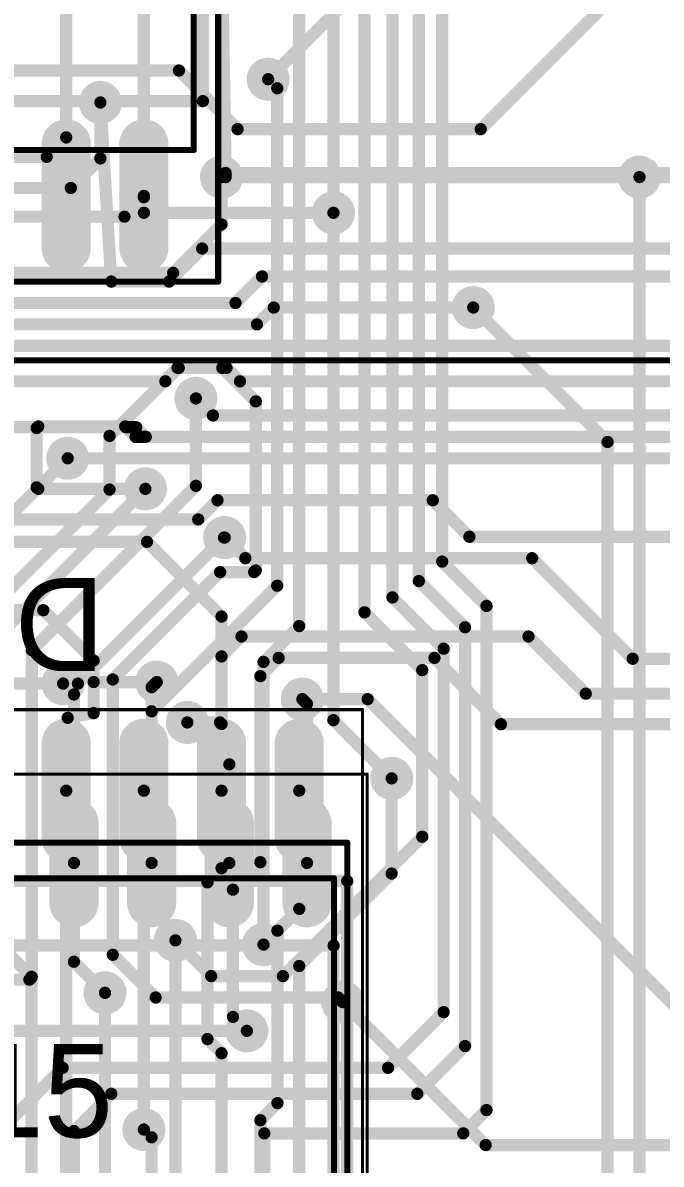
# Model space of a CAD drawing. Header units: millimetres. Extents: x 242 to 402, y 147 to 267.
# Drawn here: x 289.49 to 299.92, y 203.27 to 221.93 of the extents above; entities that cross this region are included whole.
import ezdxf

# ---------------------------------------------------------------- set-up
doc = ezdxf.new("R2010")
doc.units = ezdxf.units.MM
for name, color, linetype in [('BottomLayer', 5, 'Continuous'), ('BottomOverlay', 54, 'Continuous'), ('BottomPaste', 16, 'Continuous'), ('BottomSolder', 6, 'Continuous'), ('Mechanical1', 6, 'Continuous'), ('Mechanical13', 56, 'Continuous'), ('Mechanical15', 56, 'Continuous'), ('MultiLayer', 9, 'Continuous'), ('TopLayer', 1, 'Continuous'), ('TopOverlay', 2, 'Continuous'), ('TopPaste', 8, 'Continuous'), ('TopSolder', 216, 'Continuous'), ('ViaHoleLayer', 16, 'Continuous')]:
    doc.layers.add(name, color=color, linetype=linetype)

msp = doc.modelspace()

# ---------------------------------------------------------------- linework, layer by layer
at = {"layer": 'BottomLayer'}
for points, const_width in [([(293.497, 221.005), (298.382, 225.89)], 0.2), ([(296.972, 220.188), (300.761, 223.977)], 0.2), ([(288.229, 221.147), (292.038, 221.147)], 0.2), ([(292.038, 221.147), (292.997, 220.188)], 0.2), ([(290.754, 220.624), (290.932, 217.697)], 0.2), ([(290.195, 218.247), (290.195, 219.947)], 0.6), ([(291.465, 218.247), (291.465, 219.947)], 0.6), ([(292.997, 220.188), (296.972, 220.188)], 0.2), ([(292.735, 219.405), (299.568, 219.405)], 0.2), ([(292.802, 219.472), (312.817, 219.472)], 0.2), ([(299.568, 219.405), (308.381, 219.405)], 0.2), ([(291.465, 218.821), (291.465, 219.097)], 0.2), ([(291.465, 218.821), (294.564, 218.821)], 0.2), ([(291.878, 217.697), (292.418, 218.237)], 0.2), ([(292.418, 218.237), (310.921, 218.237)], 0.2), ([(290.932, 217.697), (291.878, 217.697)], 0.2), ([(292.964, 217.347), (293.397, 217.78)], 0.2), ([(293.397, 217.78), (303.733, 217.78)], 0.2), ([(288.597, 217.347), (292.964, 217.347)], 0.2), ([(293.314, 216.997), (293.589, 217.272)], 0.2), ([(293.589, 217.272), (296.85, 217.272)], 0.2), ([(288.247, 216.997), (293.314, 216.997)], 0.2), ([(286.387, 216.647), (302.709, 216.647)], 0.2), ([(291.816, 216.066), (292.036, 216.286)], 0.2), ([(292.036, 216.286), (292.816, 216.286)], 0.2), ([(292.816, 216.286), (293.036, 216.066)], 0.2), ([(285.623, 216.066), (291.816, 216.066)], 0.2), ([(293.036, 216.066), (304.632, 216.066)], 0.2), ([(292.316, 215.786), (292.594, 215.508)], 0.2), ([(292.594, 215.508), (303.084, 215.508)], 0.2), ([(286.018, 215.316), (289.726, 215.316)], 0.2), ([(289.712, 215.303), (289.726, 215.316)], 0.2), ([(289.712, 214.333), (289.712, 215.303)], 0.2), ([(289.726, 215.316), (289.738, 215.328)], 0.2), ([(289.726, 215.316), (291.171, 215.316)], 0.2), ([(289.738, 215.328), (291.159, 215.328)], 0.2), ([(291.159, 215.328), (291.171, 215.316)], 0.2), ([(291.171, 215.316), (291.329, 215.158)], 0.2), ([(291.171, 215.316), (291.338, 215.316)], 0.2), ([(291.338, 215.316), (291.496, 215.158)], 0.2), ([(291.329, 215.158), (291.496, 215.158)], 0.2), ([(291.496, 215.158), (301.783, 215.158)], 0.2), ([(290.22, 214.808), (300.822, 214.808)], 0.2), ([(289.712, 214.333), (289.738, 214.308)], 0.2), ([(289.738, 214.308), (291.49, 214.308)], 0.2), ([(292.354, 213.808), (292.668, 214.122)], 0.2), ([(292.668, 214.122), (296.189, 214.122)], 0.2), ([(296.189, 214.122), (296.787, 213.525)], 0.2), ([(286.077, 213.808), (292.354, 213.808)], 0.2), ([(285.252, 213.441), (291.516, 213.441)], 0.2), ([(291.516, 213.441), (292.735, 212.221)], 0.2), ([(292.786, 213.512), (293.124, 213.175)], 0.2), ([(296.787, 213.525), (300.775, 213.525)], 0.2), ([(293.124, 213.175), (297.813, 213.175)], 0.2), ([(297.813, 213.175), (299.456, 211.531)], 0.2), ([(284.473, 212.325), (289.82, 212.325)], 0.2), ([(289.82, 212.325), (290.644, 211.501)], 0.2), ([(292.735, 211.569), (292.735, 212.221)], 0.2), ([(292.735, 211.569), (293.061, 211.895)], 0.2), ([(293.061, 211.895), (297.753, 211.895)], 0.2), ([(297.753, 211.895), (298.689, 210.96)], 0.2), ([(290.644, 211.15), (290.644, 211.501)], 0.2), ([(292.735, 210.464), (292.735, 211.569)], 0.2), ([(293.37, 211.247), (293.668, 211.545)], 0.2), ([(293.668, 211.545), (296.216, 211.545)], 0.2), ([(296.216, 211.545), (297.302, 210.46)], 0.2), ([(299.456, 211.531), (303.352, 211.531)], 0.2), ([(288.29, 211.125), (290.144, 211.125)], 0.2), ([(290.644, 211.15), (291.676, 211.15)], 0.2), ([(290.644, 210.642), (290.644, 211.15)], 0.2), ([(293.37, 208.205), (293.37, 211.247)], 0.2), ([(298.689, 210.96), (302.666, 210.96)], 0.2), ([(294.056, 210.871), (295.123, 210.871)], 0.2), ([(295.123, 210.871), (301.473, 204.521)], 0.2), ([(290.195, 209.374), (290.22, 210.565)], 0.2), ([(290.22, 210.565), (290.644, 210.642)], 0.2), ([(292.176, 210.49), (292.71, 210.49)], 0.2), ([(292.71, 210.49), (292.735, 210.464)], 0.2), ([(292.735, 209.374), (292.735, 210.464)], 0.2), ([(297.302, 210.46), (302.908, 210.46)], 0.2), ([(290.195, 208.599), (290.195, 210.149)], 0.6), ([(291.465, 208.599), (291.465, 210.149)], 0.6), ([(292.735, 208.599), (292.735, 210.149)], 0.6), ([(294.005, 208.599), (294.005, 210.149)], 0.6), ([(295.516, 208.019), (295.516, 209.575)], 0.2), ([(290.195, 200.074), (290.195, 209.374)], 0.2), ([(291.465, 203.835), (291.465, 209.374)], 0.2), ([(292.735, 208.106), (292.735, 209.374)], 0.2), ([(294.005, 207.442), (294.005, 209.374)], 0.2), ([(292.921, 207.756), (293.37, 208.205)], 0.2), ([(292.505, 207.876), (292.735, 208.106)], 0.2), ([(294.005, 206.508), (295.516, 208.019)], 0.2), ([(292.505, 205.313), (292.505, 207.876)], 0.2), ([(292.921, 205.676), (292.921, 207.756)], 0.2), ([(293.649, 207.086), (294.005, 207.442)], 0.2), ([(293.421, 206.858), (293.649, 207.086)], 0.2), ([(293.649, 204.267), (293.649, 207.086)], 0.2), ([(289.128, 206.832), (289.628, 206.332)], 0.2), ([(291.981, 202.751), (291.981, 206.927)], 0.2), ([(294.005, 200.074), (294.005, 206.508)], 0.2), ([(289.628, 195.91), (289.628, 206.332)], 0.2), ([(290.83, 198.183), (290.83, 206.07)], 0.2), ([(294.716, 205.918), (297.053, 203.581)], 0.2), ([(292.921, 205.676), (293.149, 205.448)], 0.2), ([(292.505, 205.313), (292.735, 205.083)], 0.2), ([(292.735, 200.074), (292.735, 205.083)], 0.2), ([(293.37, 203.987), (293.649, 204.267)], 0.2), ([(293.37, 198.018), (293.37, 203.987)], 0.2), ([(297.053, 203.581), (360.363, 203.581)], 0.2)]:
    msp.add_lwpolyline(points, dxfattribs=dict(at, const_width=const_width))
for points, const_width in [([(291.988, 221.147, 1), (292.088, 221.147, 1)], 0.1), ([(291.988, 221.147, 1), (292.088, 221.147, 1)], 0.1), ([(293.372, 221.005, 1), (293.622, 221.005, 1)], 0.25), ([(293.447, 221.005, 1), (293.547, 221.005, 1)], 0.1), ([(290.629, 220.624, 1), (290.879, 220.624, 1)], 0.25), ([(290.704, 220.624, 1), (290.804, 220.624, 1)], 0.1), ([(290.045, 219.947, 1), (290.345, 219.947, 1)], 0.3), ([(291.315, 219.947, 1), (291.615, 219.947, 1)], 0.3), ([(292.947, 220.188, 1), (293.047, 220.188, 1)], 0.1), ([(292.947, 220.188, 1), (293.047, 220.188, 1)], 0.1), ([(296.922, 220.188, 1), (297.022, 220.188, 1)], 0.1), ([(296.922, 220.188, 1), (297.022, 220.188, 1)], 0.1), ([(292.61, 219.405, 1), (292.86, 219.405, 1)], 0.25), ([(299.443, 219.405, 1), (299.693, 219.405, 1)], 0.25), ([(292.685, 219.405, 1), (292.785, 219.405, 1)], 0.1), ([(292.752, 219.472, 1), (292.852, 219.472, 1)], 0.1), ([(299.518, 219.405, 1), (299.618, 219.405, 1)], 0.1), ([(299.518, 219.405, 1), (299.618, 219.405, 1)], 0.1), ([(291.415, 219.097, 1), (291.515, 219.097, 1)], 0.1), ([(294.439, 218.821, 1), (294.689, 218.821, 1)], 0.25), ([(291.415, 218.821, 1), (291.515, 218.821, 1)], 0.1), ([(291.415, 218.821, 1), (291.515, 218.821, 1)], 0.1), ([(294.514, 218.821, 1), (294.614, 218.821, 1)], 0.1), ([(290.045, 218.247, 1), (290.345, 218.247, 1)], 0.3), ([(291.315, 218.247, 1), (291.615, 218.247, 1)], 0.3), ([(292.368, 218.237, 1), (292.467, 218.237, 1)], 0.1), ([(292.368, 218.237, 1), (292.467, 218.237, 1)], 0.1), ([(290.882, 217.697, 1), (290.982, 217.697, 1)], 0.1), ([(290.882, 217.697, 1), (290.982, 217.697, 1)], 0.1), ([(291.828, 217.697, 1), (291.928, 217.697, 1)], 0.1), ([(291.828, 217.697, 1), (291.928, 217.697, 1)], 0.1), ([(293.347, 217.78, 1), (293.447, 217.78, 1)], 0.1), ([(293.347, 217.78, 1), (293.447, 217.78, 1)], 0.1), ([(292.914, 217.347, 1), (293.014, 217.347, 1)], 0.1), ([(292.914, 217.347, 1), (293.014, 217.347, 1)], 0.1), ([(293.539, 217.272, 1), (293.639, 217.272, 1)], 0.1), ([(293.539, 217.272, 1), (293.639, 217.272, 1)], 0.1), ([(296.725, 217.272, 1), (296.975, 217.272, 1)], 0.25), ([(296.8, 217.272, 1), (296.9, 217.272, 1)], 0.1), ([(293.264, 216.997, 1), (293.364, 216.997, 1)], 0.1), ([(293.264, 216.997, 1), (293.364, 216.997, 1)], 0.1), ([(291.986, 216.286, 1), (292.086, 216.286, 1)], 0.1), ([(291.986, 216.286, 1), (292.086, 216.286, 1)], 0.1), ([(292.766, 216.286, 1), (292.866, 216.286, 1)], 0.1), ([(292.766, 216.286, 1), (292.866, 216.286, 1)], 0.1), ([(291.766, 216.066, 1), (291.866, 216.066, 1)], 0.1), ([(291.766, 216.066, 1), (291.866, 216.066, 1)], 0.1), ([(292.986, 216.066, 1), (293.086, 216.066, 1)], 0.1), ([(292.986, 216.066, 1), (293.086, 216.066, 1)], 0.1), ([(292.191, 215.786, 1), (292.441, 215.786, 1)], 0.25), ([(292.266, 215.786, 1), (292.366, 215.786, 1)], 0.1), ([(292.544, 215.508, 1), (292.644, 215.508, 1)], 0.1), ([(292.544, 215.508, 1), (292.644, 215.508, 1)], 0.1), ([(289.662, 215.303, 1), (289.762, 215.303, 1)], 0.1), ([(289.662, 215.303, 1), (289.762, 215.303, 1)], 0.1), ([(289.676, 215.316, 1), (289.776, 215.316, 1)], 0.1), ([(289.676, 215.316, 1), (289.776, 215.316, 1)], 0.1), ([(289.676, 215.316, 1), (289.776, 215.316, 1)], 0.1), ([(289.676, 215.316, 1), (289.776, 215.316, 1)], 0.1), ([(289.688, 215.328, 1), (289.788, 215.328, 1)], 0.1), ([(289.688, 215.328, 1), (289.788, 215.328, 1)], 0.1), ([(291.109, 215.328, 1), (291.209, 215.328, 1)], 0.1), ([(291.109, 215.328, 1), (291.209, 215.328, 1)], 0.1), ([(291.121, 215.316, 1), (291.221, 215.316, 1)], 0.1), ([(291.121, 215.316, 1), (291.221, 215.316, 1)], 0.1), ([(291.121, 215.316, 1), (291.221, 215.316, 1)], 0.1), ([(291.121, 215.316, 1), (291.221, 215.316, 1)], 0.1), ([(291.288, 215.316, 1), (291.388, 215.316, 1)], 0.1), ([(291.288, 215.316, 1), (291.388, 215.316, 1)], 0.1), ([(291.279, 215.158, 1), (291.379, 215.158, 1)], 0.1), ([(291.279, 215.158, 1), (291.379, 215.158, 1)], 0.1), ([(291.446, 215.158, 1), (291.546, 215.158, 1)], 0.1), ([(291.446, 215.158, 1), (291.546, 215.158, 1)], 0.1), ([(291.446, 215.158, 1), (291.546, 215.158, 1)], 0.1), ([(290.095, 214.808, 1), (290.345, 214.808, 1)], 0.25), ([(290.17, 214.808, 1), (290.27, 214.808, 1)], 0.1), ([(289.662, 214.333, 1), (289.762, 214.333, 1)], 0.1), ([(289.662, 214.333, 1), (289.762, 214.333, 1)], 0.1), ([(289.688, 214.308, 1), (289.788, 214.308, 1)], 0.1), ([(289.688, 214.308, 1), (289.788, 214.308, 1)], 0.1), ([(291.365, 214.308, 1), (291.615, 214.308, 1)], 0.25), ([(291.44, 214.308, 1), (291.54, 214.308, 1)], 0.1), ([(292.618, 214.122, 1), (292.718, 214.122, 1)], 0.1), ([(292.618, 214.122, 1), (292.718, 214.122, 1)], 0.1), ([(296.139, 214.122, 1), (296.239, 214.122, 1)], 0.1), ([(296.139, 214.122, 1), (296.239, 214.122, 1)], 0.1), ([(292.304, 213.808, 1), (292.404, 213.808, 1)], 0.1), ([(292.304, 213.808, 1), (292.404, 213.808, 1)], 0.1), ([(292.661, 213.512, 1), (292.911, 213.512, 1)], 0.25), ([(291.466, 213.441, 1), (291.566, 213.441, 1)], 0.1), ([(291.466, 213.441, 1), (291.566, 213.441, 1)], 0.1), ([(292.736, 213.512, 1), (292.836, 213.512, 1)], 0.1), ([(296.737, 213.525, 1), (296.837, 213.525, 1)], 0.1), ([(296.737, 213.525, 1), (296.837, 213.525, 1)], 0.1), ([(293.074, 213.175, 1), (293.174, 213.175, 1)], 0.1), ([(293.074, 213.175, 1), (293.174, 213.175, 1)], 0.1), ([(297.763, 213.175, 1), (297.863, 213.175, 1)], 0.1), ([(297.763, 213.175, 1), (297.863, 213.175, 1)], 0.1), ([(289.77, 212.325, 1), (289.87, 212.325, 1)], 0.1), ([(289.77, 212.325, 1), (289.87, 212.325, 1)], 0.1), ([(292.685, 212.221, 1), (292.785, 212.221, 1)], 0.1), ([(292.685, 212.221, 1), (292.785, 212.221, 1)], 0.1), ([(293.011, 211.895, 1), (293.111, 211.895, 1)], 0.1), ([(293.011, 211.895, 1), (293.111, 211.895, 1)], 0.1), ([(297.703, 211.895, 1), (297.803, 211.895, 1)], 0.1), ([(297.703, 211.895, 1), (297.803, 211.895, 1)], 0.1), ([(290.594, 211.501, 1), (290.694, 211.501, 1)], 0.1), ([(290.594, 211.501, 1), (290.694, 211.501, 1)], 0.1), ([(292.685, 211.569, 1), (292.785, 211.569, 1)], 0.1), ([(292.685, 211.569, 1), (292.785, 211.569, 1)], 0.1), ([(292.685, 211.569, 1), (292.785, 211.569, 1)], 0.1), ([(293.618, 211.545, 1), (293.718, 211.545, 1)], 0.1), ([(293.618, 211.545, 1), (293.718, 211.545, 1)], 0.1), ([(296.166, 211.545, 1), (296.266, 211.545, 1)], 0.1), ([(296.166, 211.545, 1), (296.266, 211.545, 1)], 0.1), ([(299.406, 211.531, 1), (299.506, 211.531, 1)], 0.1), ([(299.406, 211.531, 1), (299.506, 211.531, 1)], 0.1), ([(291.551, 211.15, 1), (291.801, 211.15, 1)], 0.25), ([(290.019, 211.125, 1), (290.269, 211.125, 1)], 0.25), ([(290.094, 211.125, 1), (290.194, 211.125, 1)], 0.1), ([(290.594, 211.15, 1), (290.694, 211.15, 1)], 0.1), ([(290.594, 211.15, 1), (290.694, 211.15, 1)], 0.1), ([(290.594, 211.15, 1), (290.694, 211.15, 1)], 0.1), ([(291.626, 211.15, 1), (291.726, 211.15, 1)], 0.1), ([(293.32, 211.247, 1), (293.42, 211.247, 1)], 0.1), ([(293.32, 211.247, 1), (293.42, 211.247, 1)], 0.1), ([(293.931, 210.871, 1), (294.181, 210.871, 1)], 0.25), ([(298.639, 210.96, 1), (298.739, 210.96, 1)], 0.1), ([(298.639, 210.96, 1), (298.739, 210.96, 1)], 0.1), ([(294.006, 210.871, 1), (294.106, 210.871, 1)], 0.1), ([(295.073, 210.871, 1), (295.173, 210.871, 1)], 0.1), ([(295.073, 210.871, 1), (295.173, 210.871, 1)], 0.1), ([(290.17, 210.565, 1), (290.27, 210.565, 1)], 0.1), ([(290.17, 210.565, 1), (290.27, 210.565, 1)], 0.1), ([(290.594, 210.642, 1), (290.694, 210.642, 1)], 0.1), ([(290.594, 210.642, 1), (290.694, 210.642, 1)], 0.1), ([(292.051, 210.49, 1), (292.301, 210.49, 1)], 0.25), ([(292.126, 210.49, 1), (292.226, 210.49, 1)], 0.1), ([(292.66, 210.49, 1), (292.76, 210.49, 1)], 0.1), ([(292.66, 210.49, 1), (292.76, 210.49, 1)], 0.1), ([(292.685, 210.464, 1), (292.785, 210.464, 1)], 0.1), ([(292.685, 210.464, 1), (292.785, 210.464, 1)], 0.1), ([(292.685, 210.464, 1), (292.785, 210.464, 1)], 0.1), ([(297.252, 210.46, 1), (297.352, 210.46, 1)], 0.1), ([(297.252, 210.46, 1), (297.352, 210.46, 1)], 0.1), ([(290.045, 210.149, 1), (290.345, 210.149, 1)], 0.3), ([(291.315, 210.149, 1), (291.615, 210.149, 1)], 0.3), ([(292.585, 210.149, 1), (292.885, 210.149, 1)], 0.3), ([(293.855, 210.149, 1), (294.155, 210.149, 1)], 0.3), ([(295.391, 209.575, 1), (295.641, 209.575, 1)], 0.25), ([(295.466, 209.575, 1), (295.566, 209.575, 1)], 0.1), ([(290.145, 209.374, 1), (290.245, 209.374, 1)], 0.1), ([(290.145, 209.374, 1), (290.245, 209.374, 1)], 0.1), ([(291.415, 209.374, 1), (291.515, 209.374, 1)], 0.1), ([(292.685, 209.374, 1), (292.785, 209.374, 1)], 0.1), ([(292.685, 209.374, 1), (292.785, 209.374, 1)], 0.1), ([(293.955, 209.374, 1), (294.055, 209.374, 1)], 0.1), ([(290.045, 208.599, 1), (290.345, 208.599, 1)], 0.3), ([(291.315, 208.599, 1), (291.615, 208.599, 1)], 0.3), ([(292.585, 208.599, 1), (292.885, 208.599, 1)], 0.3), ([(293.855, 208.599, 1), (294.155, 208.599, 1)], 0.3), ([(293.32, 208.205, 1), (293.42, 208.205, 1)], 0.1), ([(293.32, 208.205, 1), (293.42, 208.205, 1)], 0.1), ([(292.685, 208.106, 1), (292.785, 208.106, 1)], 0.1), ([(292.685, 208.106, 1), (292.785, 208.106, 1)], 0.1), ([(295.466, 208.019, 1), (295.566, 208.019, 1)], 0.1), ([(295.466, 208.019, 1), (295.566, 208.019, 1)], 0.1), ([(292.455, 207.876, 1), (292.555, 207.876, 1)], 0.1), ([(292.455, 207.876, 1), (292.555, 207.876, 1)], 0.1), ([(292.871, 207.756, 1), (292.971, 207.756, 1)], 0.1), ([(292.871, 207.756, 1), (292.971, 207.756, 1)], 0.1), ([(293.955, 207.442, 1), (294.055, 207.442, 1)], 0.1), ([(293.955, 207.442, 1), (294.055, 207.442, 1)], 0.1), ([(291.856, 206.927, 1), (292.106, 206.927, 1)], 0.25), ([(293.296, 206.858, 1), (293.546, 206.858, 1)], 0.25), ([(293.599, 207.086, 1), (293.699, 207.086, 1)], 0.1), ([(293.599, 207.086, 1), (293.699, 207.086, 1)], 0.1), ([(293.599, 207.086, 1), (293.699, 207.086, 1)], 0.1), ([(291.931, 206.927, 1), (292.031, 206.927, 1)], 0.1), ([(293.371, 206.858, 1), (293.471, 206.858, 1)], 0.1), ([(293.955, 206.508, 1), (294.055, 206.508, 1)], 0.1), ([(293.955, 206.508, 1), (294.055, 206.508, 1)], 0.1), ([(289.578, 206.332, 1), (289.678, 206.332, 1)], 0.1), ([(289.578, 206.332, 1), (289.678, 206.332, 1)], 0.1), ([(290.705, 206.07, 1), (290.955, 206.07, 1)], 0.25), ([(290.78, 206.07, 1), (290.88, 206.07, 1)], 0.1), ([(294.591, 205.918, 1), (294.841, 205.918, 1)], 0.25), ([(294.666, 205.918, 1), (294.766, 205.918, 1)], 0.1), ([(292.871, 205.676, 1), (292.971, 205.676, 1)], 0.1), ([(292.871, 205.676, 1), (292.971, 205.676, 1)], 0.1), ([(293.024, 205.448, 1), (293.274, 205.448, 1)], 0.25), ([(293.099, 205.448, 1), (293.199, 205.448, 1)], 0.1), ([(292.455, 205.313, 1), (292.555, 205.313, 1)], 0.1), ([(292.455, 205.313, 1), (292.555, 205.313, 1)], 0.1), ([(292.685, 205.083, 1), (292.785, 205.083, 1)], 0.1), ([(292.685, 205.083, 1), (292.785, 205.083, 1)], 0.1), ([(293.599, 204.267, 1), (293.699, 204.267, 1)], 0.1), ([(293.599, 204.267, 1), (293.699, 204.267, 1)], 0.1), ([(291.34, 203.835, 1), (291.59, 203.835, 1)], 0.25), ([(291.415, 203.835, 1), (291.515, 203.835, 1)], 0.1), ([(293.32, 203.987, 1), (293.42, 203.987, 1)], 0.1), ([(293.32, 203.987, 1), (293.42, 203.987, 1)], 0.1), ([(297.003, 203.581, 1), (297.103, 203.581, 1)], 0.1), ([(297.003, 203.581, 1), (297.103, 203.581, 1)], 0.1)]:
    msp.add_lwpolyline(points, format="xyb", close=True, dxfattribs=dict(at, const_width=const_width))
at = {"layer": 'BottomOverlay', "const_width": 0.2}
for points in [[(292.43, 220.647), (292.43, 226.647)], [(276.53, 220.647), (292.43, 220.647)], [(281.79, 207.899), (294.79, 207.899)], [(294.79, 201.549), (294.79, 207.899)]]:
    msp.add_lwpolyline(points, dxfattribs=at)
at = {"layer": 'BottomOverlay', "const_width": 0.1}
for points in [[(292.38, 220.647, 1), (292.48, 220.647, 1)], [(292.38, 220.647, 1), (292.48, 220.647, 1)], [(294.74, 207.899, 1), (294.84, 207.899, 1)], [(294.74, 207.899, 1), (294.84, 207.899, 1)]]:
    msp.add_lwpolyline(points, format="xyb", close=True, dxfattribs=at)
at = {"layer": 'BottomPaste', "const_width": 0.6}
for points in [[(290.195, 218.247), (290.195, 219.947)], [(291.465, 218.247), (291.465, 219.947)], [(290.195, 208.599), (290.195, 210.149)], [(291.465, 208.599), (291.465, 210.149)], [(292.735, 208.599), (292.735, 210.149)], [(294.005, 208.599), (294.005, 210.149)]]:
    msp.add_lwpolyline(points, dxfattribs=at)
at = {"layer": 'BottomPaste', "const_width": 0.3}
for points in [[(290.045, 219.947, 1), (290.345, 219.947, 1)], [(291.315, 219.947, 1), (291.615, 219.947, 1)], [(290.045, 218.247, 1), (290.345, 218.247, 1)], [(291.315, 218.247, 1), (291.615, 218.247, 1)], [(290.045, 210.149, 1), (290.345, 210.149, 1)], [(291.315, 210.149, 1), (291.615, 210.149, 1)], [(292.585, 210.149, 1), (292.885, 210.149, 1)], [(293.855, 210.149, 1), (294.155, 210.149, 1)], [(290.045, 208.599, 1), (290.345, 208.599, 1)], [(291.315, 208.599, 1), (291.615, 208.599, 1)], [(292.585, 208.599, 1), (292.885, 208.599, 1)], [(293.855, 208.599, 1), (294.155, 208.599, 1)]]:
    msp.add_lwpolyline(points, format="xyb", close=True, dxfattribs=at)
at = {"layer": 'BottomSolder'}
for points, const_width in [([(293.321, 221.005, 1), (293.673, 221.005, 1)], 0.352), ([(290.578, 220.624, 1), (290.93, 220.624, 1)], 0.352), ([(289.994, 219.947, 1), (290.396, 219.947, 1)], 0.402), ([(291.264, 219.947, 1), (291.666, 219.947, 1)], 0.402), ([(292.559, 219.405, 1), (292.911, 219.405, 1)], 0.352), ([(299.392, 219.405, 1), (299.743, 219.405, 1)], 0.352), ([(294.388, 218.821, 1), (294.74, 218.821, 1)], 0.352), ([(289.994, 218.247, 1), (290.396, 218.247, 1)], 0.402), ([(291.264, 218.247, 1), (291.666, 218.247, 1)], 0.402), ([(296.674, 217.272, 1), (297.026, 217.272, 1)], 0.352), ([(292.14, 215.786, 1), (292.492, 215.786, 1)], 0.352), ([(290.045, 214.808, 1), (290.396, 214.808, 1)], 0.352), ([(291.315, 214.308, 1), (291.666, 214.308, 1)], 0.352), ([(292.61, 213.512, 1), (292.962, 213.512, 1)], 0.352), ([(289.968, 211.125, 1), (290.32, 211.125, 1)], 0.352), ([(291.5, 211.15, 1), (291.852, 211.15, 1)], 0.352), ([(293.88, 210.871, 1), (294.232, 210.871, 1)], 0.352), ([(292, 210.49, 1), (292.352, 210.49, 1)], 0.352), ([(289.994, 210.149, 1), (290.396, 210.149, 1)], 0.402), ([(291.264, 210.149, 1), (291.666, 210.149, 1)], 0.402), ([(292.534, 210.149, 1), (292.936, 210.149, 1)], 0.402), ([(293.804, 210.149, 1), (294.206, 210.149, 1)], 0.402), ([(295.341, 209.575, 1), (295.692, 209.575, 1)], 0.352), ([(289.994, 208.599, 1), (290.396, 208.599, 1)], 0.402), ([(291.264, 208.599, 1), (291.666, 208.599, 1)], 0.402), ([(292.534, 208.599, 1), (292.936, 208.599, 1)], 0.402), ([(293.804, 208.599, 1), (294.206, 208.599, 1)], 0.402), ([(291.805, 206.927, 1), (292.157, 206.927, 1)], 0.352), ([(293.245, 206.858, 1), (293.597, 206.858, 1)], 0.352), ([(290.654, 206.07, 1), (291.006, 206.07, 1)], 0.352), ([(294.54, 205.918, 1), (294.892, 205.918, 1)], 0.352), ([(292.973, 205.448, 1), (293.324, 205.448, 1)], 0.352), ([(291.289, 203.835, 1), (291.641, 203.835, 1)], 0.352)]:
    msp.add_lwpolyline(points, format="xyb", close=True, dxfattribs=dict(at, const_width=const_width))
at = {"layer": 'BottomSolder', "const_width": 0.803}
for points in [[(290.195, 218.247), (290.195, 219.947)], [(291.465, 218.247), (291.465, 219.947)], [(290.195, 208.599), (290.195, 210.149)], [(291.465, 208.599), (291.465, 210.149)], [(292.735, 208.599), (292.735, 210.149)], [(294.005, 208.599), (294.005, 210.149)]]:
    msp.add_lwpolyline(points, dxfattribs=at)
at = {"layer": 'Mechanical1', "const_width": 0.1}
msp.add_lwpolyline([(272.923, 216.408), (352.933, 216.408)], dxfattribs=at)
at = {"layer": 'Mechanical13', "const_width": 0.1}
for points in [[(292.28, 219.847), (292.28, 227.447)], [(276.68, 219.847), (292.28, 219.847)], [(281.79, 208.524), (294.79, 208.524)], [(294.79, 200.924), (294.79, 208.524)], [(282.262, 207.943), (294.572, 207.943)], [(294.572, 200.743), (294.572, 207.943)]]:
    msp.add_lwpolyline(points, dxfattribs=at)
at = {"layer": 'Mechanical13', "const_width": 0.05}
for points in [[(292.255, 219.847, 1), (292.305, 219.847, 1)], [(292.255, 219.847, 1), (292.305, 219.847, 1)], [(294.765, 208.524, 1), (294.815, 208.524, 1)], [(294.765, 208.524, 1), (294.815, 208.524, 1)], [(294.547, 207.943, 1), (294.597, 207.943, 1)], [(294.547, 207.943, 1), (294.597, 207.943, 1)]]:
    msp.add_lwpolyline(points, format="xyb", close=True, dxfattribs=at)
at = {"layer": 'Mechanical15'}
for points, const_width in [([(292.68, 217.697), (292.68, 229.597)], 0.1), ([(276.28, 217.697), (292.68, 217.697)], 0.1), ([(281.54, 210.699), (295.04, 210.699)], 0.05), ([(295.04, 198.749), (295.04, 210.699)], 0.05), ([(281.717, 209.643), (295.117, 209.643)], 0.05), ([(295.117, 199.043), (295.117, 209.643)], 0.05)]:
    msp.add_lwpolyline(points, dxfattribs=dict(at, const_width=const_width))
for points, const_width in [([(292.655, 217.697, 1), (292.705, 217.697, 1)], 0.05), ([(292.655, 217.697, 1), (292.705, 217.697, 1)], 0.05), ([(295.027, 210.699, 1), (295.052, 210.699, 1)], 0.025), ([(295.027, 210.699, 1), (295.052, 210.699, 1)], 0.025), ([(295.105, 209.643, 1), (295.13, 209.643, 1)], 0.025), ([(295.105, 209.643, 1), (295.13, 209.643, 1)], 0.025)]:
    msp.add_lwpolyline(points, format="xyb", close=True, dxfattribs=dict(at, const_width=const_width))
at = {"layer": 'MultiLayer', "const_width": 0.25}
for points in [[(293.372, 221.005, 1), (293.622, 221.005, 1)], [(290.629, 220.624, 1), (290.879, 220.624, 1)], [(292.61, 219.405, 1), (292.86, 219.405, 1)], [(299.443, 219.405, 1), (299.693, 219.405, 1)], [(294.439, 218.821, 1), (294.689, 218.821, 1)], [(296.725, 217.272, 1), (296.975, 217.272, 1)], [(292.191, 215.786, 1), (292.441, 215.786, 1)], [(290.095, 214.808, 1), (290.345, 214.808, 1)], [(291.365, 214.308, 1), (291.615, 214.308, 1)], [(292.661, 213.512, 1), (292.911, 213.512, 1)], [(291.551, 211.15, 1), (291.801, 211.15, 1)], [(290.019, 211.125, 1), (290.269, 211.125, 1)], [(293.931, 210.871, 1), (294.181, 210.871, 1)], [(292.051, 210.49, 1), (292.301, 210.49, 1)], [(295.391, 209.575, 1), (295.641, 209.575, 1)], [(291.856, 206.927, 1), (292.106, 206.927, 1)], [(293.296, 206.858, 1), (293.546, 206.858, 1)], [(290.705, 206.07, 1), (290.955, 206.07, 1)], [(294.591, 205.918, 1), (294.841, 205.918, 1)], [(293.024, 205.448, 1), (293.274, 205.448, 1)], [(291.34, 203.835, 1), (291.59, 203.835, 1)]]:
    msp.add_lwpolyline(points, format="xyb", close=True, dxfattribs=at)
at = {"layer": 'TopLayer'}
for points, const_width in [([(295.961, 212.801), (295.961, 232.791)], 0.2), ([(295.529, 212.533), (295.529, 230.822)], 0.2), ([(295.072, 212.29), (295.072, 229.337)], 0.2), ([(296.342, 213.12), (296.342, 228.549)], 0.2), ([(294.564, 218.821), (294.564, 225.476)], 0.2), ([(290.195, 220.053), (290.195, 223.406)], 0.2), ([(291.465, 219.075), (291.465, 223.406)], 0.2), ([(292.735, 223.406), (292.802, 219.406)], 0.2), ([(292.735, 219.405), (292.735, 223.406)], 0.2), ([(294.005, 212.065), (294.005, 223.406)], 0.2), ([(293.497, 221.005), (293.645, 220.857)], 0.2), ([(293.645, 212.725), (293.645, 220.857)], 0.2), ([(290.754, 219.71), (290.754, 220.624)], 0.2), ([(289.877, 219.735), (290.195, 220.053)], 0.2), ([(284.935, 219.735), (289.877, 219.735)], 0.2), ([(290.271, 219.227), (290.754, 219.71)], 0.2), ([(292.735, 218.631), (292.735, 219.405)], 0.2), ([(292.802, 219.405), (292.802, 219.472)], 0.2), ([(292.802, 219.406), (292.802, 219.405)], 0.2), ([(299.568, 172.085), (299.568, 219.405)], 0.2), ([(285.307, 219.227), (290.271, 219.227)], 0.2), ([(291.147, 218.757), (291.465, 219.075)], 0.2), ([(285.864, 218.757), (291.147, 218.757)], 0.2), ([(294.564, 210.528), (294.564, 218.821)], 0.2), ([(291.944, 217.839), (292.735, 218.631)], 0.2), ([(285.911, 217.839), (291.944, 217.839)], 0.2), ([(296.85, 217.272), (299.046, 215.075)], 0.2), ([(290.904, 215.174), (292.016, 216.286)], 0.2), ([(292.016, 216.286), (292.748, 216.286)], 0.2), ([(292.748, 216.286), (293.295, 215.738)], 0.2), ([(292.316, 214.357), (292.316, 215.786)], 0.2), ([(293.295, 212.974), (293.295, 215.738)], 0.2), ([(290.904, 214.297), (290.904, 215.174)], 0.2), ([(299.046, 175.184), (299.046, 215.075)], 0.2), ([(286.893, 211.48), (290.22, 214.808)], 0.2), ([(288.417, 211.811), (290.904, 214.297)], 0.2), ([(289.052, 211.869), (291.49, 214.308)], 0.2), ([(289.632, 211.673), (292.316, 214.357)], 0.2), ([(290.387, 211.125), (292.775, 213.512)], 0.2), ([(292.775, 213.512), (292.786, 213.512)], 0.2), ([(293.268, 212.947), (293.295, 212.974)], 0.2), ([(296.342, 213.12), (297.066, 212.395)], 0.2), ([(290.957, 211.192), (292.712, 212.947)], 0.2), ([(292.712, 212.947), (293.268, 212.947)], 0.2), ([(295.961, 212.801), (296.716, 212.045)], 0.2), ([(291.592, 210.672), (293.645, 212.725)], 0.2), ([(295.529, 212.533), (296.366, 211.695)], 0.2), ([(295.072, 212.29), (296.016, 211.345)], 0.2), ([(297.066, 204.153), (297.066, 212.395)], 0.2), ([(293.421, 211.48), (294.005, 212.065)], 0.2), ([(296.716, 205.2), (296.716, 212.045)], 0.2), ([(289.632, 206.324), (289.632, 211.673)], 0.2), ([(296.366, 205.754), (296.366, 211.695)], 0.2), ([(293.421, 206.858), (293.421, 211.48)], 0.2), ([(296.016, 208.621), (296.016, 211.345)], 0.2), ([(290.144, 211.125), (290.387, 211.125)], 0.2), ([(290.144, 211.125), (290.322, 210.947)], 0.2), ([(290.957, 206.692), (290.957, 211.192)], 0.2), ([(291.592, 211.066), (291.676, 211.15)], 0.2), ([(290.322, 208.193), (290.322, 210.947)], 0.2), ([(291.592, 210.672), (291.592, 211.066)], 0.2), ([(294.056, 210.871), (294.132, 210.795)], 0.2), ([(294.132, 208.193), (294.132, 210.795)], 0.2), ([(291.592, 208.193), (291.592, 210.672)], 0.2), ([(292.176, 210.49), (292.862, 209.804)], 0.2), ([(294.564, 210.528), (295.516, 209.575)], 0.2), ([(292.862, 208.193), (292.862, 209.804)], 0.2), ([(290.322, 207.543), (290.322, 208.843)], 0.6), ([(291.592, 207.543), (291.592, 208.843)], 0.6), ([(292.862, 207.543), (292.862, 208.843)], 0.6), ([(294.132, 207.543), (294.132, 208.843)], 0.6), ([(293.738, 206.343), (296.016, 208.621)], 0.2), ([(290.322, 206.578), (290.322, 208.193)], 0.2), ([(291.981, 206.927), (292.565, 206.343)], 0.2), ([(290.957, 206.692), (291.657, 205.993)], 0.2), ([(290.322, 206.578), (290.83, 206.07)], 0.2), ([(285.482, 206.285), (289.593, 206.285)], 0.2), ([(289.593, 206.285), (289.632, 206.324)], 0.2), ([(292.565, 206.343), (293.738, 206.343)], 0.2), ([(291.657, 205.993), (294.641, 205.993)], 0.2), ([(294.641, 205.993), (294.716, 205.918)], 0.2), ([(295.457, 204.844), (296.366, 205.754)], 0.2), ([(287.02, 205.448), (293.149, 205.448)], 0.2), ([(295.935, 204.419), (296.716, 205.2)], 0.2), ([(288.925, 203.632), (290.137, 204.844)], 0.2), ([(290.137, 204.844), (295.457, 204.844)], 0.2), ([(290.322, 203.81), (290.932, 204.419)], 0.2), ([(290.932, 204.419), (295.935, 204.419)], 0.2), ([(296.686, 203.772), (297.066, 204.153)], 0.2), ([(291.465, 203.835), (291.592, 203.708)], 0.2), ([(290.322, 202.248), (290.322, 203.81)], 0.2), ([(291.592, 201.701), (291.592, 203.708)], 0.2), ([(293.434, 202.043), (293.434, 203.772)], 0.2), ([(293.434, 203.772), (296.686, 203.772)], 0.2)]:
    msp.add_lwpolyline(points, dxfattribs=dict(at, const_width=const_width))
for points, const_width in [([(293.372, 221.005, 1), (293.622, 221.005, 1)], 0.25), ([(293.447, 221.005, 1), (293.547, 221.005, 1)], 0.1), ([(293.595, 220.857, 1), (293.695, 220.857, 1)], 0.1), ([(293.595, 220.857, 1), (293.695, 220.857, 1)], 0.1), ([(290.629, 220.624, 1), (290.879, 220.624, 1)], 0.25), ([(290.704, 220.624, 1), (290.804, 220.624, 1)], 0.1), ([(290.145, 220.053, 1), (290.245, 220.053, 1)], 0.1), ([(290.145, 220.053, 1), (290.245, 220.053, 1)], 0.1), ([(289.828, 219.735, 1), (289.927, 219.735, 1)], 0.1), ([(289.828, 219.735, 1), (289.927, 219.735, 1)], 0.1), ([(290.704, 219.71, 1), (290.804, 219.71, 1)], 0.1), ([(290.704, 219.71, 1), (290.804, 219.71, 1)], 0.1), ([(292.61, 219.405, 1), (292.86, 219.405, 1)], 0.25), ([(299.443, 219.405, 1), (299.693, 219.405, 1)], 0.25), ([(292.685, 219.405, 1), (292.785, 219.405, 1)], 0.1), ([(292.685, 219.405, 1), (292.785, 219.405, 1)], 0.1), ([(292.752, 219.472, 1), (292.852, 219.472, 1)], 0.1), ([(292.752, 219.406, 1), (292.852, 219.406, 1)], 0.1), ([(292.752, 219.406, 1), (292.852, 219.406, 1)], 0.1), ([(292.752, 219.405, 1), (292.852, 219.405, 1)], 0.1), ([(292.752, 219.405, 1), (292.852, 219.405, 1)], 0.1), ([(299.518, 219.405, 1), (299.618, 219.405, 1)], 0.1), ([(290.221, 219.227, 1), (290.321, 219.227, 1)], 0.1), ([(290.221, 219.227, 1), (290.321, 219.227, 1)], 0.1), ([(291.415, 219.075, 1), (291.515, 219.075, 1)], 0.1), ([(291.415, 219.075, 1), (291.515, 219.075, 1)], 0.1), ([(294.439, 218.821, 1), (294.689, 218.821, 1)], 0.25), ([(291.098, 218.757, 1), (291.197, 218.757, 1)], 0.1), ([(291.098, 218.757, 1), (291.197, 218.757, 1)], 0.1), ([(294.514, 218.821, 1), (294.614, 218.821, 1)], 0.1), ([(294.514, 218.821, 1), (294.614, 218.821, 1)], 0.1), ([(292.685, 218.631, 1), (292.785, 218.631, 1)], 0.1), ([(292.685, 218.631, 1), (292.785, 218.631, 1)], 0.1), ([(291.894, 217.839, 1), (291.994, 217.839, 1)], 0.1), ([(291.894, 217.839, 1), (291.994, 217.839, 1)], 0.1), ([(296.725, 217.272, 1), (296.975, 217.272, 1)], 0.25), ([(296.8, 217.272, 1), (296.9, 217.272, 1)], 0.1), ([(291.966, 216.286, 1), (292.066, 216.286, 1)], 0.1), ([(291.966, 216.286, 1), (292.066, 216.286, 1)], 0.1), ([(292.698, 216.286, 1), (292.798, 216.286, 1)], 0.1), ([(292.698, 216.286, 1), (292.798, 216.286, 1)], 0.1), ([(292.191, 215.786, 1), (292.441, 215.786, 1)], 0.25), ([(292.266, 215.786, 1), (292.366, 215.786, 1)], 0.1), ([(293.245, 215.738, 1), (293.345, 215.738, 1)], 0.1), ([(293.245, 215.738, 1), (293.345, 215.738, 1)], 0.1), ([(290.854, 215.174, 1), (290.954, 215.174, 1)], 0.1), ([(290.854, 215.174, 1), (290.954, 215.174, 1)], 0.1), ([(298.996, 215.075, 1), (299.096, 215.075, 1)], 0.1), ([(298.996, 215.075, 1), (299.096, 215.075, 1)], 0.1), ([(290.095, 214.808, 1), (290.345, 214.808, 1)], 0.25), ([(290.17, 214.808, 1), (290.27, 214.808, 1)], 0.1), ([(290.854, 214.297, 1), (290.954, 214.297, 1)], 0.1), ([(290.854, 214.297, 1), (290.954, 214.297, 1)], 0.1), ([(291.365, 214.308, 1), (291.615, 214.308, 1)], 0.25), ([(291.44, 214.308, 1), (291.54, 214.308, 1)], 0.1), ([(292.266, 214.357, 1), (292.366, 214.357, 1)], 0.1), ([(292.266, 214.357, 1), (292.366, 214.357, 1)], 0.1), ([(292.661, 213.512, 1), (292.911, 213.512, 1)], 0.25), ([(292.725, 213.512, 1), (292.825, 213.512, 1)], 0.1), ([(292.725, 213.512, 1), (292.825, 213.512, 1)], 0.1), ([(292.736, 213.512, 1), (292.836, 213.512, 1)], 0.1), ([(293.245, 212.974, 1), (293.345, 212.974, 1)], 0.1), ([(293.245, 212.974, 1), (293.345, 212.974, 1)], 0.1), ([(296.292, 213.12, 1), (296.392, 213.12, 1)], 0.1), ([(296.292, 213.12, 1), (296.392, 213.12, 1)], 0.1), ([(292.662, 212.947, 1), (292.762, 212.947, 1)], 0.1), ([(292.662, 212.947, 1), (292.762, 212.947, 1)], 0.1), ([(293.218, 212.947, 1), (293.318, 212.947, 1)], 0.1), ([(293.218, 212.947, 1), (293.318, 212.947, 1)], 0.1), ([(295.911, 212.801, 1), (296.011, 212.801, 1)], 0.1), ([(295.911, 212.801, 1), (296.011, 212.801, 1)], 0.1), ([(293.595, 212.725, 1), (293.695, 212.725, 1)], 0.1), ([(293.595, 212.725, 1), (293.695, 212.725, 1)], 0.1), ([(295.479, 212.533, 1), (295.579, 212.533, 1)], 0.1), ([(295.479, 212.533, 1), (295.579, 212.533, 1)], 0.1), ([(295.022, 212.29, 1), (295.122, 212.29, 1)], 0.1), ([(295.022, 212.29, 1), (295.122, 212.29, 1)], 0.1), ([(297.016, 212.395, 1), (297.116, 212.395, 1)], 0.1), ([(297.016, 212.395, 1), (297.116, 212.395, 1)], 0.1), ([(293.955, 212.065, 1), (294.055, 212.065, 1)], 0.1), ([(293.955, 212.065, 1), (294.055, 212.065, 1)], 0.1), ([(296.666, 212.045, 1), (296.766, 212.045, 1)], 0.1), ([(296.666, 212.045, 1), (296.766, 212.045, 1)], 0.1), ([(289.582, 211.673, 1), (289.682, 211.673, 1)], 0.1), ([(289.582, 211.673, 1), (289.682, 211.673, 1)], 0.1), ([(296.316, 211.695, 1), (296.416, 211.695, 1)], 0.1), ([(296.316, 211.695, 1), (296.416, 211.695, 1)], 0.1), ([(293.371, 211.48, 1), (293.471, 211.48, 1)], 0.1), ([(293.371, 211.48, 1), (293.471, 211.48, 1)], 0.1), ([(291.551, 211.15, 1), (291.801, 211.15, 1)], 0.25), ([(295.966, 211.345, 1), (296.066, 211.345, 1)], 0.1), ([(295.966, 211.345, 1), (296.066, 211.345, 1)], 0.1), ([(290.019, 211.125, 1), (290.269, 211.125, 1)], 0.25), ([(290.094, 211.125, 1), (290.194, 211.125, 1)], 0.1), ([(290.094, 211.125, 1), (290.194, 211.125, 1)], 0.1), ([(290.337, 211.125, 1), (290.437, 211.125, 1)], 0.1), ([(290.337, 211.125, 1), (290.437, 211.125, 1)], 0.1), ([(290.907, 211.192, 1), (291.007, 211.192, 1)], 0.1), ([(290.907, 211.192, 1), (291.007, 211.192, 1)], 0.1), ([(291.626, 211.15, 1), (291.726, 211.15, 1)], 0.1), ([(290.272, 210.947, 1), (290.372, 210.947, 1)], 0.1), ([(290.272, 210.947, 1), (290.372, 210.947, 1)], 0.1), ([(291.542, 211.066, 1), (291.642, 211.066, 1)], 0.1), ([(291.542, 211.066, 1), (291.642, 211.066, 1)], 0.1), ([(293.931, 210.871, 1), (294.181, 210.871, 1)], 0.25), ([(294.006, 210.871, 1), (294.106, 210.871, 1)], 0.1), ([(294.082, 210.795, 1), (294.182, 210.795, 1)], 0.1), ([(294.082, 210.795, 1), (294.182, 210.795, 1)], 0.1), ([(291.542, 210.672, 1), (291.642, 210.672, 1)], 0.1), ([(291.542, 210.672, 1), (291.642, 210.672, 1)], 0.1), ([(291.542, 210.672, 1), (291.642, 210.672, 1)], 0.1), ([(292.051, 210.49, 1), (292.301, 210.49, 1)], 0.25), ([(292.126, 210.49, 1), (292.226, 210.49, 1)], 0.1), ([(294.514, 210.528, 1), (294.614, 210.528, 1)], 0.1), ([(294.514, 210.528, 1), (294.614, 210.528, 1)], 0.1), ([(292.812, 209.804, 1), (292.912, 209.804, 1)], 0.1), ([(292.812, 209.804, 1), (292.912, 209.804, 1)], 0.1), ([(295.391, 209.575, 1), (295.641, 209.575, 1)], 0.25), ([(295.466, 209.575, 1), (295.566, 209.575, 1)], 0.1), ([(290.172, 208.843, 1), (290.472, 208.843, 1)], 0.3), ([(291.442, 208.843, 1), (291.742, 208.843, 1)], 0.3), ([(292.712, 208.843, 1), (293.012, 208.843, 1)], 0.3), ([(293.982, 208.843, 1), (294.282, 208.843, 1)], 0.3), ([(295.966, 208.621, 1), (296.066, 208.621, 1)], 0.1), ([(295.966, 208.621, 1), (296.066, 208.621, 1)], 0.1), ([(290.272, 208.193, 1), (290.372, 208.193, 1)], 0.1), ([(290.272, 208.193, 1), (290.372, 208.193, 1)], 0.1), ([(291.542, 208.193, 1), (291.642, 208.193, 1)], 0.1), ([(292.812, 208.193, 1), (292.912, 208.193, 1)], 0.1), ([(294.082, 208.193, 1), (294.182, 208.193, 1)], 0.1), ([(290.172, 207.543, 1), (290.472, 207.543, 1)], 0.3), ([(291.442, 207.543, 1), (291.742, 207.543, 1)], 0.3), ([(292.712, 207.543, 1), (293.012, 207.543, 1)], 0.3), ([(293.982, 207.543, 1), (294.282, 207.543, 1)], 0.3), ([(291.856, 206.927, 1), (292.106, 206.927, 1)], 0.25), ([(293.296, 206.858, 1), (293.546, 206.858, 1)], 0.25), ([(291.931, 206.927, 1), (292.031, 206.927, 1)], 0.1), ([(293.371, 206.858, 1), (293.471, 206.858, 1)], 0.1), ([(290.907, 206.692, 1), (291.007, 206.692, 1)], 0.1), ([(290.907, 206.692, 1), (291.007, 206.692, 1)], 0.1), ([(290.272, 206.578, 1), (290.372, 206.578, 1)], 0.1), ([(290.272, 206.578, 1), (290.372, 206.578, 1)], 0.1), ([(289.543, 206.285, 1), (289.643, 206.285, 1)], 0.1), ([(289.543, 206.285, 1), (289.643, 206.285, 1)], 0.1), ([(289.582, 206.324, 1), (289.682, 206.324, 1)], 0.1), ([(289.582, 206.324, 1), (289.682, 206.324, 1)], 0.1), ([(292.515, 206.343, 1), (292.615, 206.343, 1)], 0.1), ([(292.515, 206.343, 1), (292.615, 206.343, 1)], 0.1), ([(293.688, 206.343, 1), (293.788, 206.343, 1)], 0.1), ([(293.688, 206.343, 1), (293.788, 206.343, 1)], 0.1), ([(290.705, 206.07, 1), (290.955, 206.07, 1)], 0.25), ([(290.78, 206.07, 1), (290.88, 206.07, 1)], 0.1), ([(291.607, 205.993, 1), (291.707, 205.993, 1)], 0.1), ([(291.607, 205.993, 1), (291.707, 205.993, 1)], 0.1), ([(294.591, 205.918, 1), (294.841, 205.918, 1)], 0.25), ([(294.591, 205.993, 1), (294.691, 205.993, 1)], 0.1), ([(294.591, 205.993, 1), (294.691, 205.993, 1)], 0.1), ([(294.666, 205.918, 1), (294.766, 205.918, 1)], 0.1), ([(296.316, 205.754, 1), (296.416, 205.754, 1)], 0.1), ([(296.316, 205.754, 1), (296.416, 205.754, 1)], 0.1), ([(293.024, 205.448, 1), (293.274, 205.448, 1)], 0.25), ([(293.099, 205.448, 1), (293.199, 205.448, 1)], 0.1), ([(296.666, 205.2, 1), (296.766, 205.2, 1)], 0.1), ([(296.666, 205.2, 1), (296.766, 205.2, 1)], 0.1), ([(290.087, 204.844, 1), (290.187, 204.844, 1)], 0.1), ([(290.087, 204.844, 1), (290.187, 204.844, 1)], 0.1), ([(295.407, 204.844, 1), (295.507, 204.844, 1)], 0.1), ([(295.407, 204.844, 1), (295.507, 204.844, 1)], 0.1), ([(290.882, 204.419, 1), (290.982, 204.419, 1)], 0.1), ([(290.882, 204.419, 1), (290.982, 204.419, 1)], 0.1), ([(295.885, 204.419, 1), (295.985, 204.419, 1)], 0.1), ([(295.885, 204.419, 1), (295.985, 204.419, 1)], 0.1), ([(297.016, 204.153, 1), (297.116, 204.153, 1)], 0.1), ([(297.016, 204.153, 1), (297.116, 204.153, 1)], 0.1), ([(291.34, 203.835, 1), (291.59, 203.835, 1)], 0.25), ([(291.415, 203.835, 1), (291.515, 203.835, 1)], 0.1), ([(290.272, 203.81, 1), (290.372, 203.81, 1)], 0.1), ([(290.272, 203.81, 1), (290.372, 203.81, 1)], 0.1), ([(291.542, 203.708, 1), (291.642, 203.708, 1)], 0.1), ([(291.542, 203.708, 1), (291.642, 203.708, 1)], 0.1), ([(293.384, 203.772, 1), (293.484, 203.772, 1)], 0.1), ([(293.384, 203.772, 1), (293.484, 203.772, 1)], 0.1), ([(296.636, 203.772, 1), (296.736, 203.772, 1)], 0.1), ([(296.636, 203.772, 1), (296.736, 203.772, 1)], 0.1)]:
    msp.add_lwpolyline(points, format="xyb", close=True, dxfattribs=dict(at, const_width=const_width))
at = {"layer": 'TopOverlay', "const_width": 0.2}
for points in [[(282.267, 206.843), (294.567, 206.843)], [(294.567, 201.843), (294.567, 206.843)]]:
    msp.add_lwpolyline(points, dxfattribs=at)
at = {"layer": 'TopOverlay', "const_width": 0.1}
msp.add_lwpolyline([(294.517, 206.843, 1), (294.617, 206.843, 1)], format="xyb", close=True, dxfattribs=at)
msp.add_lwpolyline([(294.517, 206.843, 1), (294.617, 206.843, 1)], format="xyb", close=True, dxfattribs=at)
at = {"layer": 'TopPaste', "const_width": 0.6}
for points in [[(290.322, 207.543), (290.322, 208.843)], [(291.592, 207.543), (291.592, 208.843)], [(292.862, 207.543), (292.862, 208.843)], [(294.132, 207.543), (294.132, 208.843)]]:
    msp.add_lwpolyline(points, dxfattribs=at)
at = {"layer": 'TopPaste', "const_width": 0.3}
for points in [[(290.172, 208.843, 1), (290.472, 208.843, 1)], [(291.442, 208.843, 1), (291.742, 208.843, 1)], [(292.712, 208.843, 1), (293.012, 208.843, 1)], [(293.982, 208.843, 1), (294.282, 208.843, 1)], [(290.172, 207.543, 1), (290.472, 207.543, 1)], [(291.442, 207.543, 1), (291.742, 207.543, 1)], [(292.712, 207.543, 1), (293.012, 207.543, 1)], [(293.982, 207.543, 1), (294.282, 207.543, 1)]]:
    msp.add_lwpolyline(points, format="xyb", close=True, dxfattribs=at)
at = {"layer": 'TopSolder'}
for points, const_width in [([(293.321, 221.005, 1), (293.673, 221.005, 1)], 0.352), ([(290.578, 220.624, 1), (290.93, 220.624, 1)], 0.352), ([(292.559, 219.405, 1), (292.911, 219.405, 1)], 0.352), ([(299.392, 219.405, 1), (299.743, 219.405, 1)], 0.352), ([(294.388, 218.821, 1), (294.74, 218.821, 1)], 0.352), ([(296.674, 217.272, 1), (297.026, 217.272, 1)], 0.352), ([(292.14, 215.786, 1), (292.492, 215.786, 1)], 0.352), ([(290.045, 214.808, 1), (290.396, 214.808, 1)], 0.352), ([(291.315, 214.308, 1), (291.666, 214.308, 1)], 0.352), ([(292.61, 213.512, 1), (292.962, 213.512, 1)], 0.352), ([(289.968, 211.125, 1), (290.32, 211.125, 1)], 0.352), ([(291.5, 211.15, 1), (291.852, 211.15, 1)], 0.352), ([(293.88, 210.871, 1), (294.232, 210.871, 1)], 0.352), ([(292, 210.49, 1), (292.352, 210.49, 1)], 0.352), ([(295.341, 209.575, 1), (295.692, 209.575, 1)], 0.352), ([(290.121, 208.843, 1), (290.523, 208.843, 1)], 0.402), ([(291.391, 208.843, 1), (291.793, 208.843, 1)], 0.402), ([(292.661, 208.843, 1), (293.063, 208.843, 1)], 0.402), ([(293.931, 208.843, 1), (294.333, 208.843, 1)], 0.402), ([(290.121, 207.543, 1), (290.523, 207.543, 1)], 0.402), ([(291.391, 207.543, 1), (291.793, 207.543, 1)], 0.402), ([(292.661, 207.543, 1), (293.063, 207.543, 1)], 0.402), ([(293.931, 207.543, 1), (294.333, 207.543, 1)], 0.402), ([(291.805, 206.927, 1), (292.157, 206.927, 1)], 0.352), ([(293.245, 206.858, 1), (293.597, 206.858, 1)], 0.352), ([(290.654, 206.07, 1), (291.006, 206.07, 1)], 0.352), ([(294.54, 205.918, 1), (294.892, 205.918, 1)], 0.352), ([(292.973, 205.448, 1), (293.324, 205.448, 1)], 0.352), ([(291.289, 203.835, 1), (291.641, 203.835, 1)], 0.352)]:
    msp.add_lwpolyline(points, format="xyb", close=True, dxfattribs=dict(at, const_width=const_width))
at = {"layer": 'TopSolder', "const_width": 0.803}
for points in [[(290.322, 207.543), (290.322, 208.843)], [(291.592, 207.543), (291.592, 208.843)], [(292.862, 207.543), (292.862, 208.843)], [(294.132, 207.543), (294.132, 208.843)]]:
    msp.add_lwpolyline(points, dxfattribs=at)
at = {"layer": 'ViaHoleLayer', "const_width": 0.15}
for points in [[(293.422, 221.005, 1), (293.572, 221.005, 1)], [(290.679, 220.624, 1), (290.829, 220.624, 1)], [(292.66, 219.405, 1), (292.81, 219.405, 1)], [(299.493, 219.405, 1), (299.643, 219.405, 1)], [(294.489, 218.821, 1), (294.639, 218.821, 1)], [(296.775, 217.272, 1), (296.925, 217.272, 1)], [(292.241, 215.786, 1), (292.391, 215.786, 1)], [(290.145, 214.808, 1), (290.295, 214.808, 1)], [(291.415, 214.308, 1), (291.565, 214.308, 1)], [(292.711, 213.512, 1), (292.861, 213.512, 1)], [(290.069, 211.125, 1), (290.219, 211.125, 1)], [(291.601, 211.15, 1), (291.751, 211.15, 1)], [(293.981, 210.871, 1), (294.131, 210.871, 1)], [(292.101, 210.49, 1), (292.251, 210.49, 1)], [(295.441, 209.575, 1), (295.591, 209.575, 1)], [(291.906, 206.927, 1), (292.056, 206.927, 1)], [(293.346, 206.858, 1), (293.496, 206.858, 1)], [(290.755, 206.07, 1), (290.905, 206.07, 1)], [(294.641, 205.918, 1), (294.791, 205.918, 1)], [(293.074, 205.448, 1), (293.224, 205.448, 1)], [(291.39, 203.835, 1), (291.54, 203.835, 1)]]:
    msp.add_lwpolyline(points, format="xyb", close=True, dxfattribs=at)

# ---------------------------------------------------------------- texts
at = {"layer": 'BottomOverlay', "text_generation_flag": 2}
msp.add_text('DD14', height=1.524, rotation=360, dxfattribs=at).set_placement((290.83, 211.328))
at = {"layer": 'TopOverlay'}
msp.add_text('DD15', height=1.524, dxfattribs=at).set_placement((285.75, 203.708))

doc.saveas('drawing.dxf')
